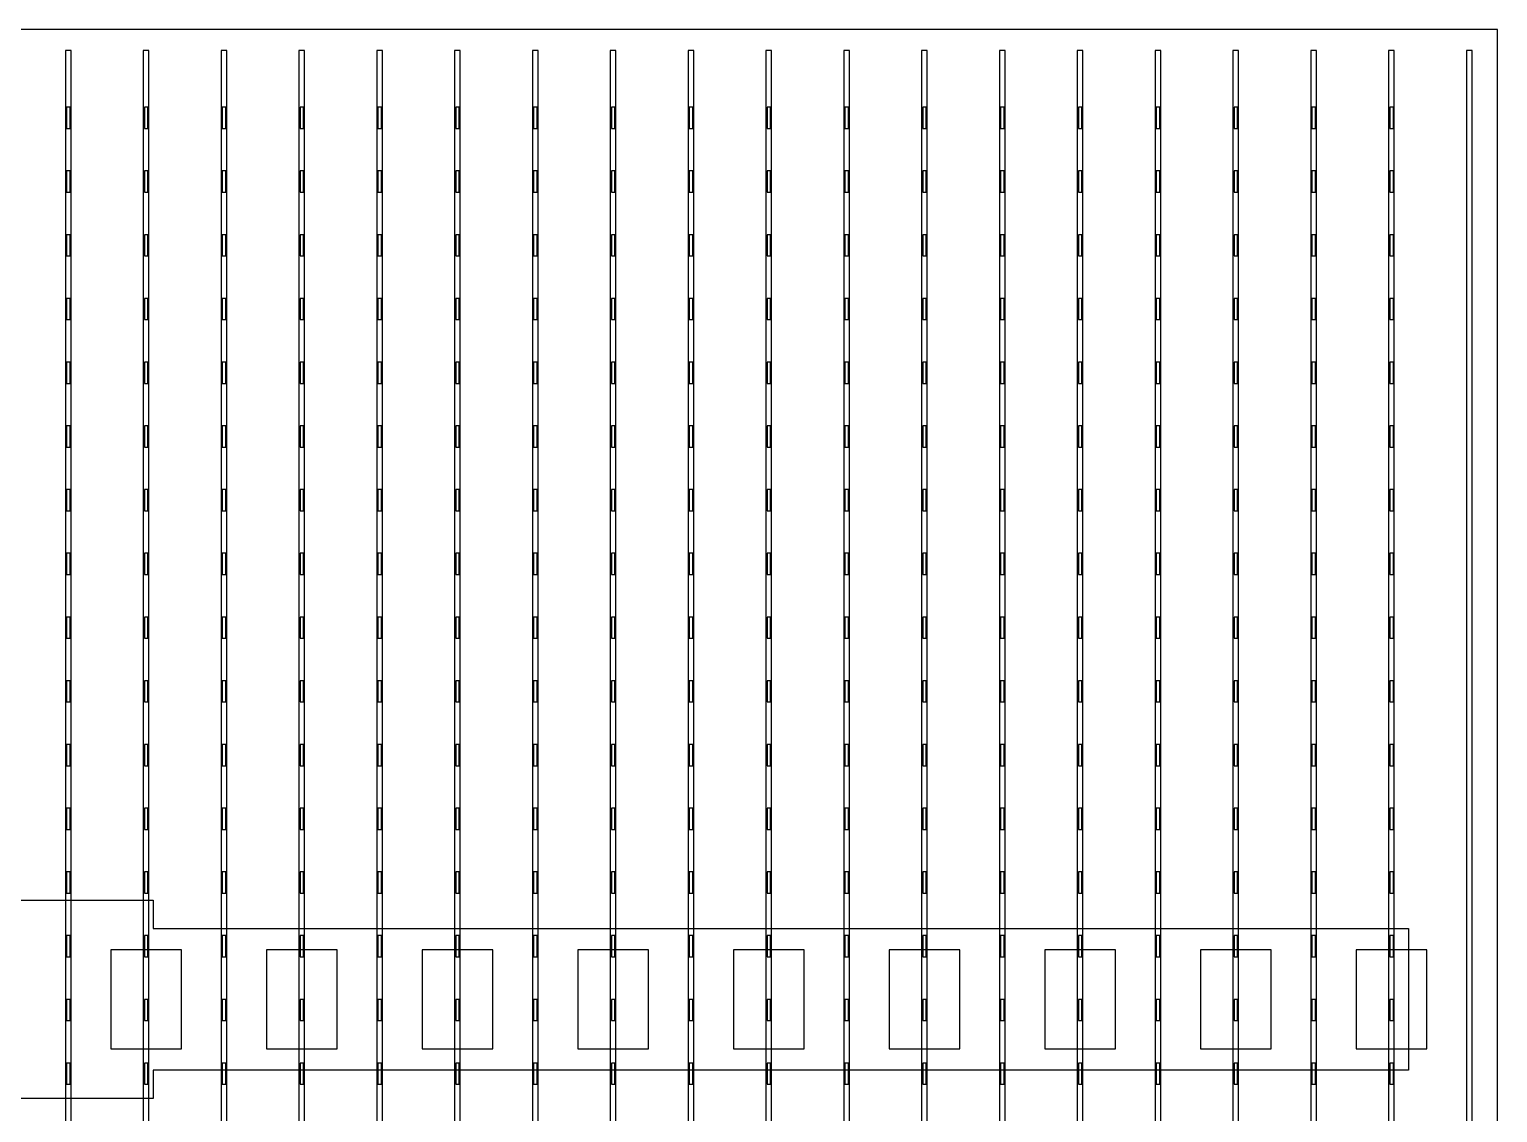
# Model space of a CAD drawing. Header units: millimetres. Extents: x -18 to 142, y -7 to 153.
# Drawn here: x 9.64 to 20.02, y 12.4 to 20.05 of the extents above; entities that cross this region are included whole.
import ezdxf

# ---------------------------------------------------------------- set-up
doc = ezdxf.new("R2010")
doc.units = ezdxf.units.MM
for name, color, linetype in [('BUSBARS', 3, 'Continuous'), ('CONTACT_PADS', 2, 'Continuous'), ('FINGERS', 1, 'Continuous'), ('INSULATION', 2, 'Continuous')]:
    doc.layers.add(name, color=color, linetype=linetype)

msp = doc.modelspace()

# ---------------------------------------------------------------- linework, layer by layer
at = {"layer": 'BUSBARS'}
msp.add_lwpolyline([(19.39, 13.7), (19.39, 12.7), (10.52, 12.7), (10.52, 12.5), (9.32, 12.5), (9.32, 12.7), (0.45, 12.7), (0.45, 13.7), (9.32, 13.7), (9.32, 13.9), (10.52, 13.9), (10.52, 13.7), (19.39, 13.7)], close=True, dxfattribs=at)
at = {"layer": 'CONTACT_PADS'}
for points in [[(9.933, 19.35), (9.933, 19.5), (9.908, 19.5), (9.908, 19.35), (9.933, 19.35)], [(10.483, 19.35), (10.483, 19.5), (10.458, 19.5), (10.458, 19.35), (10.483, 19.35)], [(11.033, 19.35), (11.033, 19.5), (11.008, 19.5), (11.008, 19.35), (11.033, 19.35)], [(11.583, 19.35), (11.583, 19.5), (11.558, 19.5), (11.558, 19.35), (11.583, 19.35)], [(12.133, 19.35), (12.133, 19.5), (12.108, 19.5), (12.108, 19.35), (12.133, 19.35)], [(12.683, 19.35), (12.683, 19.5), (12.658, 19.5), (12.658, 19.35), (12.683, 19.35)], [(13.233, 19.35), (13.233, 19.5), (13.208, 19.5), (13.208, 19.35), (13.233, 19.35)], [(13.783, 19.35), (13.783, 19.5), (13.758, 19.5), (13.758, 19.35), (13.783, 19.35)], [(14.333, 19.35), (14.333, 19.5), (14.308, 19.5), (14.308, 19.35), (14.333, 19.35)], [(14.883, 19.35), (14.883, 19.5), (14.858, 19.5), (14.858, 19.35), (14.883, 19.35)], [(15.433, 19.35), (15.433, 19.5), (15.408, 19.5), (15.408, 19.35), (15.433, 19.35)], [(15.983, 19.35), (15.983, 19.5), (15.958, 19.5), (15.958, 19.35), (15.983, 19.35)], [(16.533, 19.35), (16.533, 19.5), (16.508, 19.5), (16.508, 19.35), (16.533, 19.35)], [(17.083, 19.35), (17.083, 19.5), (17.058, 19.5), (17.058, 19.35), (17.083, 19.35)], [(17.633, 19.35), (17.633, 19.5), (17.608, 19.5), (17.608, 19.35), (17.633, 19.35)], [(18.183, 19.35), (18.183, 19.5), (18.158, 19.5), (18.158, 19.35), (18.183, 19.35)], [(18.733, 19.35), (18.733, 19.5), (18.708, 19.5), (18.708, 19.35), (18.733, 19.35)], [(19.283, 19.35), (19.283, 19.5), (19.258, 19.5), (19.258, 19.35), (19.283, 19.35)], [(9.933, 18.9), (9.933, 19.05), (9.908, 19.05), (9.908, 18.9), (9.933, 18.9)], [(10.483, 18.9), (10.483, 19.05), (10.458, 19.05), (10.458, 18.9), (10.483, 18.9)], [(11.033, 18.9), (11.033, 19.05), (11.008, 19.05), (11.008, 18.9), (11.033, 18.9)], [(11.583, 18.9), (11.583, 19.05), (11.558, 19.05), (11.558, 18.9), (11.583, 18.9)], [(12.133, 18.9), (12.133, 19.05), (12.108, 19.05), (12.108, 18.9), (12.133, 18.9)], [(12.683, 18.9), (12.683, 19.05), (12.658, 19.05), (12.658, 18.9), (12.683, 18.9)], [(13.233, 18.9), (13.233, 19.05), (13.208, 19.05), (13.208, 18.9), (13.233, 18.9)], [(13.783, 18.9), (13.783, 19.05), (13.758, 19.05), (13.758, 18.9), (13.783, 18.9)], [(14.333, 18.9), (14.333, 19.05), (14.308, 19.05), (14.308, 18.9), (14.333, 18.9)], [(14.883, 18.9), (14.883, 19.05), (14.858, 19.05), (14.858, 18.9), (14.883, 18.9)], [(15.433, 18.9), (15.433, 19.05), (15.408, 19.05), (15.408, 18.9), (15.433, 18.9)], [(15.983, 18.9), (15.983, 19.05), (15.958, 19.05), (15.958, 18.9), (15.983, 18.9)], [(16.533, 18.9), (16.533, 19.05), (16.508, 19.05), (16.508, 18.9), (16.533, 18.9)], [(17.083, 18.9), (17.083, 19.05), (17.058, 19.05), (17.058, 18.9), (17.083, 18.9)], [(17.633, 18.9), (17.633, 19.05), (17.608, 19.05), (17.608, 18.9), (17.633, 18.9)], [(18.183, 18.9), (18.183, 19.05), (18.158, 19.05), (18.158, 18.9), (18.183, 18.9)], [(18.733, 18.9), (18.733, 19.05), (18.708, 19.05), (18.708, 18.9), (18.733, 18.9)], [(19.283, 18.9), (19.283, 19.05), (19.258, 19.05), (19.258, 18.9), (19.283, 18.9)], [(9.933, 18.45), (9.933, 18.6), (9.908, 18.6), (9.908, 18.45), (9.933, 18.45)], [(10.483, 18.45), (10.483, 18.6), (10.458, 18.6), (10.458, 18.45), (10.483, 18.45)], [(11.033, 18.45), (11.033, 18.6), (11.008, 18.6), (11.008, 18.45), (11.033, 18.45)], [(11.583, 18.45), (11.583, 18.6), (11.558, 18.6), (11.558, 18.45), (11.583, 18.45)], [(12.133, 18.45), (12.133, 18.6), (12.108, 18.6), (12.108, 18.45), (12.133, 18.45)], [(12.683, 18.45), (12.683, 18.6), (12.658, 18.6), (12.658, 18.45), (12.683, 18.45)], [(13.233, 18.45), (13.233, 18.6), (13.208, 18.6), (13.208, 18.45), (13.233, 18.45)], [(13.783, 18.45), (13.783, 18.6), (13.758, 18.6), (13.758, 18.45), (13.783, 18.45)], [(14.333, 18.45), (14.333, 18.6), (14.308, 18.6), (14.308, 18.45), (14.333, 18.45)], [(14.883, 18.45), (14.883, 18.6), (14.858, 18.6), (14.858, 18.45), (14.883, 18.45)], [(15.433, 18.45), (15.433, 18.6), (15.408, 18.6), (15.408, 18.45), (15.433, 18.45)], [(15.983, 18.45), (15.983, 18.6), (15.958, 18.6), (15.958, 18.45), (15.983, 18.45)], [(16.533, 18.45), (16.533, 18.6), (16.508, 18.6), (16.508, 18.45), (16.533, 18.45)], [(17.083, 18.45), (17.083, 18.6), (17.058, 18.6), (17.058, 18.45), (17.083, 18.45)], [(17.633, 18.45), (17.633, 18.6), (17.608, 18.6), (17.608, 18.45), (17.633, 18.45)], [(18.183, 18.45), (18.183, 18.6), (18.158, 18.6), (18.158, 18.45), (18.183, 18.45)], [(18.733, 18.45), (18.733, 18.6), (18.708, 18.6), (18.708, 18.45), (18.733, 18.45)], [(19.283, 18.45), (19.283, 18.6), (19.258, 18.6), (19.258, 18.45), (19.283, 18.45)], [(9.933, 18), (9.933, 18.15), (9.908, 18.15), (9.908, 18), (9.933, 18)], [(10.483, 18), (10.483, 18.15), (10.458, 18.15), (10.458, 18), (10.483, 18)], [(11.033, 18), (11.033, 18.15), (11.008, 18.15), (11.008, 18), (11.033, 18)], [(11.583, 18), (11.583, 18.15), (11.558, 18.15), (11.558, 18), (11.583, 18)], [(12.133, 18), (12.133, 18.15), (12.108, 18.15), (12.108, 18), (12.133, 18)], [(12.683, 18), (12.683, 18.15), (12.658, 18.15), (12.658, 18), (12.683, 18)], [(13.233, 18), (13.233, 18.15), (13.208, 18.15), (13.208, 18), (13.233, 18)], [(13.783, 18), (13.783, 18.15), (13.758, 18.15), (13.758, 18), (13.783, 18)], [(14.333, 18), (14.333, 18.15), (14.308, 18.15), (14.308, 18), (14.333, 18)], [(14.883, 18), (14.883, 18.15), (14.858, 18.15), (14.858, 18), (14.883, 18)], [(15.433, 18), (15.433, 18.15), (15.408, 18.15), (15.408, 18), (15.433, 18)], [(15.983, 18), (15.983, 18.15), (15.958, 18.15), (15.958, 18), (15.983, 18)], [(16.533, 18), (16.533, 18.15), (16.508, 18.15), (16.508, 18), (16.533, 18)], [(17.083, 18), (17.083, 18.15), (17.058, 18.15), (17.058, 18), (17.083, 18)], [(17.633, 18), (17.633, 18.15), (17.608, 18.15), (17.608, 18), (17.633, 18)], [(18.183, 18), (18.183, 18.15), (18.158, 18.15), (18.158, 18), (18.183, 18)], [(18.733, 18), (18.733, 18.15), (18.708, 18.15), (18.708, 18), (18.733, 18)], [(19.283, 18), (19.283, 18.15), (19.258, 18.15), (19.258, 18), (19.283, 18)], [(9.933, 17.55), (9.933, 17.7), (9.908, 17.7), (9.908, 17.55), (9.933, 17.55)], [(10.483, 17.55), (10.483, 17.7), (10.458, 17.7), (10.458, 17.55), (10.483, 17.55)], [(11.033, 17.55), (11.033, 17.7), (11.008, 17.7), (11.008, 17.55), (11.033, 17.55)], [(11.583, 17.55), (11.583, 17.7), (11.558, 17.7), (11.558, 17.55), (11.583, 17.55)], [(12.133, 17.55), (12.133, 17.7), (12.108, 17.7), (12.108, 17.55), (12.133, 17.55)], [(12.683, 17.55), (12.683, 17.7), (12.658, 17.7), (12.658, 17.55), (12.683, 17.55)], [(13.233, 17.55), (13.233, 17.7), (13.208, 17.7), (13.208, 17.55), (13.233, 17.55)], [(13.783, 17.55), (13.783, 17.7), (13.758, 17.7), (13.758, 17.55), (13.783, 17.55)], [(14.333, 17.55), (14.333, 17.7), (14.308, 17.7), (14.308, 17.55), (14.333, 17.55)], [(14.883, 17.55), (14.883, 17.7), (14.858, 17.7), (14.858, 17.55), (14.883, 17.55)], [(15.433, 17.55), (15.433, 17.7), (15.408, 17.7), (15.408, 17.55), (15.433, 17.55)], [(15.983, 17.55), (15.983, 17.7), (15.958, 17.7), (15.958, 17.55), (15.983, 17.55)], [(16.533, 17.55), (16.533, 17.7), (16.508, 17.7), (16.508, 17.55), (16.533, 17.55)], [(17.083, 17.55), (17.083, 17.7), (17.058, 17.7), (17.058, 17.55), (17.083, 17.55)], [(17.633, 17.55), (17.633, 17.7), (17.608, 17.7), (17.608, 17.55), (17.633, 17.55)], [(18.183, 17.55), (18.183, 17.7), (18.158, 17.7), (18.158, 17.55), (18.183, 17.55)], [(18.733, 17.55), (18.733, 17.7), (18.708, 17.7), (18.708, 17.55), (18.733, 17.55)], [(19.283, 17.55), (19.283, 17.7), (19.258, 17.7), (19.258, 17.55), (19.283, 17.55)], [(9.933, 17.1), (9.933, 17.25), (9.908, 17.25), (9.908, 17.1), (9.933, 17.1)], [(10.483, 17.1), (10.483, 17.25), (10.458, 17.25), (10.458, 17.1), (10.483, 17.1)], [(11.033, 17.1), (11.033, 17.25), (11.008, 17.25), (11.008, 17.1), (11.033, 17.1)], [(11.583, 17.1), (11.583, 17.25), (11.558, 17.25), (11.558, 17.1), (11.583, 17.1)], [(12.133, 17.1), (12.133, 17.25), (12.108, 17.25), (12.108, 17.1), (12.133, 17.1)], [(12.683, 17.1), (12.683, 17.25), (12.658, 17.25), (12.658, 17.1), (12.683, 17.1)], [(13.233, 17.1), (13.233, 17.25), (13.208, 17.25), (13.208, 17.1), (13.233, 17.1)], [(13.783, 17.1), (13.783, 17.25), (13.758, 17.25), (13.758, 17.1), (13.783, 17.1)], [(14.333, 17.1), (14.333, 17.25), (14.308, 17.25), (14.308, 17.1), (14.333, 17.1)], [(14.883, 17.1), (14.883, 17.25), (14.858, 17.25), (14.858, 17.1), (14.883, 17.1)], [(15.433, 17.1), (15.433, 17.25), (15.408, 17.25), (15.408, 17.1), (15.433, 17.1)], [(15.983, 17.1), (15.983, 17.25), (15.958, 17.25), (15.958, 17.1), (15.983, 17.1)], [(16.533, 17.1), (16.533, 17.25), (16.508, 17.25), (16.508, 17.1), (16.533, 17.1)], [(17.083, 17.1), (17.083, 17.25), (17.058, 17.25), (17.058, 17.1), (17.083, 17.1)], [(17.633, 17.1), (17.633, 17.25), (17.608, 17.25), (17.608, 17.1), (17.633, 17.1)], [(18.183, 17.1), (18.183, 17.25), (18.158, 17.25), (18.158, 17.1), (18.183, 17.1)], [(18.733, 17.1), (18.733, 17.25), (18.708, 17.25), (18.708, 17.1), (18.733, 17.1)], [(19.283, 17.1), (19.283, 17.25), (19.258, 17.25), (19.258, 17.1), (19.283, 17.1)], [(9.933, 16.65), (9.933, 16.8), (9.908, 16.8), (9.908, 16.65), (9.933, 16.65)], [(10.483, 16.65), (10.483, 16.8), (10.458, 16.8), (10.458, 16.65), (10.483, 16.65)], [(11.033, 16.65), (11.033, 16.8), (11.008, 16.8), (11.008, 16.65), (11.033, 16.65)], [(11.583, 16.65), (11.583, 16.8), (11.558, 16.8), (11.558, 16.65), (11.583, 16.65)], [(12.133, 16.65), (12.133, 16.8), (12.108, 16.8), (12.108, 16.65), (12.133, 16.65)], [(12.683, 16.65), (12.683, 16.8), (12.658, 16.8), (12.658, 16.65), (12.683, 16.65)], [(13.233, 16.65), (13.233, 16.8), (13.208, 16.8), (13.208, 16.65), (13.233, 16.65)], [(13.783, 16.65), (13.783, 16.8), (13.758, 16.8), (13.758, 16.65), (13.783, 16.65)], [(14.333, 16.65), (14.333, 16.8), (14.308, 16.8), (14.308, 16.65), (14.333, 16.65)], [(14.883, 16.65), (14.883, 16.8), (14.858, 16.8), (14.858, 16.65), (14.883, 16.65)], [(15.433, 16.65), (15.433, 16.8), (15.408, 16.8), (15.408, 16.65), (15.433, 16.65)], [(15.983, 16.65), (15.983, 16.8), (15.958, 16.8), (15.958, 16.65), (15.983, 16.65)], [(16.533, 16.65), (16.533, 16.8), (16.508, 16.8), (16.508, 16.65), (16.533, 16.65)], [(17.083, 16.65), (17.083, 16.8), (17.058, 16.8), (17.058, 16.65), (17.083, 16.65)], [(17.633, 16.65), (17.633, 16.8), (17.608, 16.8), (17.608, 16.65), (17.633, 16.65)], [(18.183, 16.65), (18.183, 16.8), (18.158, 16.8), (18.158, 16.65), (18.183, 16.65)], [(18.733, 16.65), (18.733, 16.8), (18.708, 16.8), (18.708, 16.65), (18.733, 16.65)], [(19.283, 16.65), (19.283, 16.8), (19.258, 16.8), (19.258, 16.65), (19.283, 16.65)], [(9.933, 16.2), (9.933, 16.35), (9.908, 16.35), (9.908, 16.2), (9.933, 16.2)], [(10.483, 16.2), (10.483, 16.35), (10.458, 16.35), (10.458, 16.2), (10.483, 16.2)], [(11.033, 16.2), (11.033, 16.35), (11.008, 16.35), (11.008, 16.2), (11.033, 16.2)], [(11.583, 16.2), (11.583, 16.35), (11.558, 16.35), (11.558, 16.2), (11.583, 16.2)], [(12.133, 16.2), (12.133, 16.35), (12.108, 16.35), (12.108, 16.2), (12.133, 16.2)], [(12.683, 16.2), (12.683, 16.35), (12.658, 16.35), (12.658, 16.2), (12.683, 16.2)], [(13.233, 16.2), (13.233, 16.35), (13.208, 16.35), (13.208, 16.2), (13.233, 16.2)], [(13.783, 16.2), (13.783, 16.35), (13.758, 16.35), (13.758, 16.2), (13.783, 16.2)], [(14.333, 16.2), (14.333, 16.35), (14.308, 16.35), (14.308, 16.2), (14.333, 16.2)], [(14.883, 16.2), (14.883, 16.35), (14.858, 16.35), (14.858, 16.2), (14.883, 16.2)], [(15.433, 16.2), (15.433, 16.35), (15.408, 16.35), (15.408, 16.2), (15.433, 16.2)], [(15.983, 16.2), (15.983, 16.35), (15.958, 16.35), (15.958, 16.2), (15.983, 16.2)], [(16.533, 16.2), (16.533, 16.35), (16.508, 16.35), (16.508, 16.2), (16.533, 16.2)], [(17.083, 16.2), (17.083, 16.35), (17.058, 16.35), (17.058, 16.2), (17.083, 16.2)], [(17.633, 16.2), (17.633, 16.35), (17.608, 16.35), (17.608, 16.2), (17.633, 16.2)], [(18.183, 16.2), (18.183, 16.35), (18.158, 16.35), (18.158, 16.2), (18.183, 16.2)], [(18.733, 16.2), (18.733, 16.35), (18.708, 16.35), (18.708, 16.2), (18.733, 16.2)], [(19.283, 16.2), (19.283, 16.35), (19.258, 16.35), (19.258, 16.2), (19.283, 16.2)], [(9.933, 15.75), (9.933, 15.9), (9.908, 15.9), (9.908, 15.75), (9.933, 15.75)], [(10.483, 15.75), (10.483, 15.9), (10.458, 15.9), (10.458, 15.75), (10.483, 15.75)], [(11.033, 15.75), (11.033, 15.9), (11.008, 15.9), (11.008, 15.75), (11.033, 15.75)], [(11.583, 15.75), (11.583, 15.9), (11.558, 15.9), (11.558, 15.75), (11.583, 15.75)], [(12.133, 15.75), (12.133, 15.9), (12.108, 15.9), (12.108, 15.75), (12.133, 15.75)], [(12.683, 15.75), (12.683, 15.9), (12.658, 15.9), (12.658, 15.75), (12.683, 15.75)], [(13.233, 15.75), (13.233, 15.9), (13.208, 15.9), (13.208, 15.75), (13.233, 15.75)], [(13.783, 15.75), (13.783, 15.9), (13.758, 15.9), (13.758, 15.75), (13.783, 15.75)], [(14.333, 15.75), (14.333, 15.9), (14.308, 15.9), (14.308, 15.75), (14.333, 15.75)], [(14.883, 15.75), (14.883, 15.9), (14.858, 15.9), (14.858, 15.75), (14.883, 15.75)], [(15.433, 15.75), (15.433, 15.9), (15.408, 15.9), (15.408, 15.75), (15.433, 15.75)], [(15.983, 15.75), (15.983, 15.9), (15.958, 15.9), (15.958, 15.75), (15.983, 15.75)], [(16.533, 15.75), (16.533, 15.9), (16.508, 15.9), (16.508, 15.75), (16.533, 15.75)], [(17.083, 15.75), (17.083, 15.9), (17.058, 15.9), (17.058, 15.75), (17.083, 15.75)], [(17.633, 15.75), (17.633, 15.9), (17.608, 15.9), (17.608, 15.75), (17.633, 15.75)], [(18.183, 15.75), (18.183, 15.9), (18.158, 15.9), (18.158, 15.75), (18.183, 15.75)], [(18.733, 15.75), (18.733, 15.9), (18.708, 15.9), (18.708, 15.75), (18.733, 15.75)], [(19.283, 15.75), (19.283, 15.9), (19.258, 15.9), (19.258, 15.75), (19.283, 15.75)], [(9.933, 15.3), (9.933, 15.45), (9.908, 15.45), (9.908, 15.3), (9.933, 15.3)], [(10.483, 15.3), (10.483, 15.45), (10.458, 15.45), (10.458, 15.3), (10.483, 15.3)], [(11.033, 15.3), (11.033, 15.45), (11.008, 15.45), (11.008, 15.3), (11.033, 15.3)], [(11.583, 15.3), (11.583, 15.45), (11.558, 15.45), (11.558, 15.3), (11.583, 15.3)], [(12.133, 15.3), (12.133, 15.45), (12.108, 15.45), (12.108, 15.3), (12.133, 15.3)], [(12.683, 15.3), (12.683, 15.45), (12.658, 15.45), (12.658, 15.3), (12.683, 15.3)], [(13.233, 15.3), (13.233, 15.45), (13.208, 15.45), (13.208, 15.3), (13.233, 15.3)], [(13.783, 15.3), (13.783, 15.45), (13.758, 15.45), (13.758, 15.3), (13.783, 15.3)], [(14.333, 15.3), (14.333, 15.45), (14.308, 15.45), (14.308, 15.3), (14.333, 15.3)], [(14.883, 15.3), (14.883, 15.45), (14.858, 15.45), (14.858, 15.3), (14.883, 15.3)], [(15.433, 15.3), (15.433, 15.45), (15.408, 15.45), (15.408, 15.3), (15.433, 15.3)], [(15.983, 15.3), (15.983, 15.45), (15.958, 15.45), (15.958, 15.3), (15.983, 15.3)], [(16.533, 15.3), (16.533, 15.45), (16.508, 15.45), (16.508, 15.3), (16.533, 15.3)], [(17.083, 15.3), (17.083, 15.45), (17.058, 15.45), (17.058, 15.3), (17.083, 15.3)], [(17.633, 15.3), (17.633, 15.45), (17.608, 15.45), (17.608, 15.3), (17.633, 15.3)], [(18.183, 15.3), (18.183, 15.45), (18.158, 15.45), (18.158, 15.3), (18.183, 15.3)], [(18.733, 15.3), (18.733, 15.45), (18.708, 15.45), (18.708, 15.3), (18.733, 15.3)], [(19.283, 15.3), (19.283, 15.45), (19.258, 15.45), (19.258, 15.3), (19.283, 15.3)], [(9.933, 14.85), (9.933, 15), (9.908, 15), (9.908, 14.85), (9.933, 14.85)], [(10.483, 14.85), (10.483, 15), (10.458, 15), (10.458, 14.85), (10.483, 14.85)], [(11.033, 14.85), (11.033, 15), (11.008, 15), (11.008, 14.85), (11.033, 14.85)], [(11.583, 14.85), (11.583, 15), (11.558, 15), (11.558, 14.85), (11.583, 14.85)], [(12.133, 14.85), (12.133, 15), (12.108, 15), (12.108, 14.85), (12.133, 14.85)], [(12.683, 14.85), (12.683, 15), (12.658, 15), (12.658, 14.85), (12.683, 14.85)], [(13.233, 14.85), (13.233, 15), (13.208, 15), (13.208, 14.85), (13.233, 14.85)], [(13.783, 14.85), (13.783, 15), (13.758, 15), (13.758, 14.85), (13.783, 14.85)], [(14.333, 14.85), (14.333, 15), (14.308, 15), (14.308, 14.85), (14.333, 14.85)], [(14.883, 14.85), (14.883, 15), (14.858, 15), (14.858, 14.85), (14.883, 14.85)], [(15.433, 14.85), (15.433, 15), (15.408, 15), (15.408, 14.85), (15.433, 14.85)], [(15.983, 14.85), (15.983, 15), (15.958, 15), (15.958, 14.85), (15.983, 14.85)], [(16.533, 14.85), (16.533, 15), (16.508, 15), (16.508, 14.85), (16.533, 14.85)], [(17.083, 14.85), (17.083, 15), (17.058, 15), (17.058, 14.85), (17.083, 14.85)], [(17.633, 14.85), (17.633, 15), (17.608, 15), (17.608, 14.85), (17.633, 14.85)], [(18.183, 14.85), (18.183, 15), (18.158, 15), (18.158, 14.85), (18.183, 14.85)], [(18.733, 14.85), (18.733, 15), (18.708, 15), (18.708, 14.85), (18.733, 14.85)], [(19.283, 14.85), (19.283, 15), (19.258, 15), (19.258, 14.85), (19.283, 14.85)], [(9.933, 14.4), (9.933, 14.55), (9.908, 14.55), (9.908, 14.4), (9.933, 14.4)], [(10.483, 14.4), (10.483, 14.55), (10.458, 14.55), (10.458, 14.4), (10.483, 14.4)], [(11.033, 14.4), (11.033, 14.55), (11.008, 14.55), (11.008, 14.4), (11.033, 14.4)], [(11.583, 14.4), (11.583, 14.55), (11.558, 14.55), (11.558, 14.4), (11.583, 14.4)], [(12.133, 14.4), (12.133, 14.55), (12.108, 14.55), (12.108, 14.4), (12.133, 14.4)], [(12.683, 14.4), (12.683, 14.55), (12.658, 14.55), (12.658, 14.4), (12.683, 14.4)], [(13.233, 14.4), (13.233, 14.55), (13.208, 14.55), (13.208, 14.4), (13.233, 14.4)], [(13.783, 14.4), (13.783, 14.55), (13.758, 14.55), (13.758, 14.4), (13.783, 14.4)], [(14.333, 14.4), (14.333, 14.55), (14.308, 14.55), (14.308, 14.4), (14.333, 14.4)], [(14.883, 14.4), (14.883, 14.55), (14.858, 14.55), (14.858, 14.4), (14.883, 14.4)], [(15.433, 14.4), (15.433, 14.55), (15.408, 14.55), (15.408, 14.4), (15.433, 14.4)], [(15.983, 14.4), (15.983, 14.55), (15.958, 14.55), (15.958, 14.4), (15.983, 14.4)], [(16.533, 14.4), (16.533, 14.55), (16.508, 14.55), (16.508, 14.4), (16.533, 14.4)], [(17.083, 14.4), (17.083, 14.55), (17.058, 14.55), (17.058, 14.4), (17.083, 14.4)], [(17.633, 14.4), (17.633, 14.55), (17.608, 14.55), (17.608, 14.4), (17.633, 14.4)], [(18.183, 14.4), (18.183, 14.55), (18.158, 14.55), (18.158, 14.4), (18.183, 14.4)], [(18.733, 14.4), (18.733, 14.55), (18.708, 14.55), (18.708, 14.4), (18.733, 14.4)], [(19.283, 14.4), (19.283, 14.55), (19.258, 14.55), (19.258, 14.4), (19.283, 14.4)], [(9.933, 13.95), (9.933, 14.1), (9.908, 14.1), (9.908, 13.95), (9.933, 13.95)], [(10.483, 13.95), (10.483, 14.1), (10.458, 14.1), (10.458, 13.95), (10.483, 13.95)], [(11.033, 13.95), (11.033, 14.1), (11.008, 14.1), (11.008, 13.95), (11.033, 13.95)], [(11.583, 13.95), (11.583, 14.1), (11.558, 14.1), (11.558, 13.95), (11.583, 13.95)], [(12.133, 13.95), (12.133, 14.1), (12.108, 14.1), (12.108, 13.95), (12.133, 13.95)], [(12.683, 13.95), (12.683, 14.1), (12.658, 14.1), (12.658, 13.95), (12.683, 13.95)], [(13.233, 13.95), (13.233, 14.1), (13.208, 14.1), (13.208, 13.95), (13.233, 13.95)], [(13.783, 13.95), (13.783, 14.1), (13.758, 14.1), (13.758, 13.95), (13.783, 13.95)], [(14.333, 13.95), (14.333, 14.1), (14.308, 14.1), (14.308, 13.95), (14.333, 13.95)], [(14.883, 13.95), (14.883, 14.1), (14.858, 14.1), (14.858, 13.95), (14.883, 13.95)], [(15.433, 13.95), (15.433, 14.1), (15.408, 14.1), (15.408, 13.95), (15.433, 13.95)], [(15.983, 13.95), (15.983, 14.1), (15.958, 14.1), (15.958, 13.95), (15.983, 13.95)], [(16.533, 13.95), (16.533, 14.1), (16.508, 14.1), (16.508, 13.95), (16.533, 13.95)], [(17.083, 13.95), (17.083, 14.1), (17.058, 14.1), (17.058, 13.95), (17.083, 13.95)], [(17.633, 13.95), (17.633, 14.1), (17.608, 14.1), (17.608, 13.95), (17.633, 13.95)], [(18.183, 13.95), (18.183, 14.1), (18.158, 14.1), (18.158, 13.95), (18.183, 13.95)], [(18.733, 13.95), (18.733, 14.1), (18.708, 14.1), (18.708, 13.95), (18.733, 13.95)], [(19.283, 13.95), (19.283, 14.1), (19.258, 14.1), (19.258, 13.95), (19.283, 13.95)], [(9.933, 13.5), (9.933, 13.65), (9.908, 13.65), (9.908, 13.5), (9.933, 13.5)], [(10.483, 13.5), (10.483, 13.65), (10.458, 13.65), (10.458, 13.5), (10.483, 13.5)], [(11.033, 13.5), (11.033, 13.65), (11.008, 13.65), (11.008, 13.5), (11.033, 13.5)], [(11.583, 13.5), (11.583, 13.65), (11.558, 13.65), (11.558, 13.5), (11.583, 13.5)], [(12.133, 13.5), (12.133, 13.65), (12.108, 13.65), (12.108, 13.5), (12.133, 13.5)], [(12.683, 13.5), (12.683, 13.65), (12.658, 13.65), (12.658, 13.5), (12.683, 13.5)], [(13.233, 13.5), (13.233, 13.65), (13.208, 13.65), (13.208, 13.5), (13.233, 13.5)], [(13.783, 13.5), (13.783, 13.65), (13.758, 13.65), (13.758, 13.5), (13.783, 13.5)], [(14.333, 13.5), (14.333, 13.65), (14.308, 13.65), (14.308, 13.5), (14.333, 13.5)], [(14.883, 13.5), (14.883, 13.65), (14.858, 13.65), (14.858, 13.5), (14.883, 13.5)], [(15.433, 13.5), (15.433, 13.65), (15.408, 13.65), (15.408, 13.5), (15.433, 13.5)], [(15.983, 13.5), (15.983, 13.65), (15.958, 13.65), (15.958, 13.5), (15.983, 13.5)], [(16.533, 13.5), (16.533, 13.65), (16.508, 13.65), (16.508, 13.5), (16.533, 13.5)], [(17.083, 13.5), (17.083, 13.65), (17.058, 13.65), (17.058, 13.5), (17.083, 13.5)], [(17.633, 13.5), (17.633, 13.65), (17.608, 13.65), (17.608, 13.5), (17.633, 13.5)], [(18.183, 13.5), (18.183, 13.65), (18.158, 13.65), (18.158, 13.5), (18.183, 13.5)], [(18.733, 13.5), (18.733, 13.65), (18.708, 13.65), (18.708, 13.5), (18.733, 13.5)], [(19.283, 13.5), (19.283, 13.65), (19.258, 13.65), (19.258, 13.5), (19.283, 13.5)], [(9.933, 13.05), (9.933, 13.2), (9.908, 13.2), (9.908, 13.05), (9.933, 13.05)], [(10.483, 13.05), (10.483, 13.2), (10.458, 13.2), (10.458, 13.05), (10.483, 13.05)], [(11.033, 13.05), (11.033, 13.2), (11.008, 13.2), (11.008, 13.05), (11.033, 13.05)], [(11.583, 13.05), (11.583, 13.2), (11.558, 13.2), (11.558, 13.05), (11.583, 13.05)], [(12.133, 13.05), (12.133, 13.2), (12.108, 13.2), (12.108, 13.05), (12.133, 13.05)], [(12.683, 13.05), (12.683, 13.2), (12.658, 13.2), (12.658, 13.05), (12.683, 13.05)], [(13.233, 13.05), (13.233, 13.2), (13.208, 13.2), (13.208, 13.05), (13.233, 13.05)], [(13.783, 13.05), (13.783, 13.2), (13.758, 13.2), (13.758, 13.05), (13.783, 13.05)], [(14.333, 13.05), (14.333, 13.2), (14.308, 13.2), (14.308, 13.05), (14.333, 13.05)], [(14.883, 13.05), (14.883, 13.2), (14.858, 13.2), (14.858, 13.05), (14.883, 13.05)], [(15.433, 13.05), (15.433, 13.2), (15.408, 13.2), (15.408, 13.05), (15.433, 13.05)], [(15.983, 13.05), (15.983, 13.2), (15.958, 13.2), (15.958, 13.05), (15.983, 13.05)], [(16.533, 13.05), (16.533, 13.2), (16.508, 13.2), (16.508, 13.05), (16.533, 13.05)], [(17.083, 13.05), (17.083, 13.2), (17.058, 13.2), (17.058, 13.05), (17.083, 13.05)], [(17.633, 13.05), (17.633, 13.2), (17.608, 13.2), (17.608, 13.05), (17.633, 13.05)], [(18.183, 13.05), (18.183, 13.2), (18.158, 13.2), (18.158, 13.05), (18.183, 13.05)], [(18.733, 13.05), (18.733, 13.2), (18.708, 13.2), (18.708, 13.05), (18.733, 13.05)], [(19.283, 13.05), (19.283, 13.2), (19.258, 13.2), (19.258, 13.05), (19.283, 13.05)], [(9.933, 12.6), (9.933, 12.75), (9.908, 12.75), (9.908, 12.6), (9.933, 12.6)], [(10.483, 12.6), (10.483, 12.75), (10.458, 12.75), (10.458, 12.6), (10.483, 12.6)], [(11.033, 12.6), (11.033, 12.75), (11.008, 12.75), (11.008, 12.6), (11.033, 12.6)], [(11.583, 12.6), (11.583, 12.75), (11.558, 12.75), (11.558, 12.6), (11.583, 12.6)], [(12.133, 12.6), (12.133, 12.75), (12.108, 12.75), (12.108, 12.6), (12.133, 12.6)], [(12.683, 12.6), (12.683, 12.75), (12.658, 12.75), (12.658, 12.6), (12.683, 12.6)], [(13.233, 12.6), (13.233, 12.75), (13.208, 12.75), (13.208, 12.6), (13.233, 12.6)], [(13.783, 12.6), (13.783, 12.75), (13.758, 12.75), (13.758, 12.6), (13.783, 12.6)], [(14.333, 12.6), (14.333, 12.75), (14.308, 12.75), (14.308, 12.6), (14.333, 12.6)], [(14.883, 12.6), (14.883, 12.75), (14.858, 12.75), (14.858, 12.6), (14.883, 12.6)], [(15.433, 12.6), (15.433, 12.75), (15.408, 12.75), (15.408, 12.6), (15.433, 12.6)], [(15.983, 12.6), (15.983, 12.75), (15.958, 12.75), (15.958, 12.6), (15.983, 12.6)], [(16.533, 12.6), (16.533, 12.75), (16.508, 12.75), (16.508, 12.6), (16.533, 12.6)], [(17.083, 12.6), (17.083, 12.75), (17.058, 12.75), (17.058, 12.6), (17.083, 12.6)], [(17.633, 12.6), (17.633, 12.75), (17.608, 12.75), (17.608, 12.6), (17.633, 12.6)], [(18.183, 12.6), (18.183, 12.75), (18.158, 12.75), (18.158, 12.6), (18.183, 12.6)], [(18.733, 12.6), (18.733, 12.75), (18.708, 12.75), (18.708, 12.6), (18.733, 12.6)], [(19.283, 12.6), (19.283, 12.75), (19.258, 12.75), (19.258, 12.6), (19.283, 12.6)]]:
    msp.add_lwpolyline(points, close=True, dxfattribs=at)
at = {"layer": 'FINGERS'}
for points in [[(9.94, 0), (9.94, 19.9), (9.9, 19.9), (9.9, 0), (9.94, 0)], [(10.49, 0), (10.49, 19.9), (10.45, 19.9), (10.45, 0), (10.49, 0)], [(11.04, 0), (11.04, 19.9), (11, 19.9), (11, 0), (11.04, 0)], [(11.59, 0), (11.59, 19.9), (11.55, 19.9), (11.55, 0), (11.59, 0)], [(12.14, 0), (12.14, 19.9), (12.1, 19.9), (12.1, 0), (12.14, 0)], [(12.69, 0), (12.69, 19.9), (12.65, 19.9), (12.65, 0), (12.69, 0)], [(13.24, 0), (13.24, 19.9), (13.2, 19.9), (13.2, 0), (13.24, 0)], [(13.79, 0), (13.79, 19.9), (13.75, 19.9), (13.75, 0), (13.79, 0)], [(14.34, 0), (14.34, 19.9), (14.3, 19.9), (14.3, 0), (14.34, 0)], [(14.89, 0), (14.89, 19.9), (14.85, 19.9), (14.85, 0), (14.89, 0)], [(15.44, 0), (15.44, 19.9), (15.4, 19.9), (15.4, 0), (15.44, 0)], [(15.99, 0), (15.99, 19.9), (15.95, 19.9), (15.95, 0), (15.99, 0)], [(16.54, 0), (16.54, 19.9), (16.5, 19.9), (16.5, 0), (16.54, 0)], [(17.09, 0), (17.09, 19.9), (17.05, 19.9), (17.05, 0), (17.09, 0)], [(17.64, 0), (17.64, 19.9), (17.6, 19.9), (17.6, 0), (17.64, 0)], [(18.19, 0), (18.19, 19.9), (18.15, 19.9), (18.15, 0), (18.19, 0)], [(18.74, 0), (18.74, 19.9), (18.7, 19.9), (18.7, 0), (18.74, 0)], [(19.29, 0), (19.29, 19.9), (19.25, 19.9), (19.25, 0), (19.29, 0)], [(19.84, 0), (19.84, 19.9), (19.8, 19.9), (19.8, 0), (19.84, 0)]]:
    msp.add_lwpolyline(points, close=True, dxfattribs=at)
at = {"layer": 'INSULATION'}
for points in [[(20.02, -0.15), (20.02, 20.05), (-0.18, 20.05), (-0.18, -0.15), (20.02, -0.15)], [(10.72, 12.85), (10.72, 13.55), (10.22, 13.55), (10.22, 12.85), (10.72, 12.85)], [(11.82, 12.85), (11.82, 13.55), (11.32, 13.55), (11.32, 12.85), (11.82, 12.85)], [(12.92, 12.85), (12.92, 13.55), (12.42, 13.55), (12.42, 12.85), (12.92, 12.85)], [(14.02, 12.85), (14.02, 13.55), (13.52, 13.55), (13.52, 12.85), (14.02, 12.85)], [(15.12, 12.85), (15.12, 13.55), (14.62, 13.55), (14.62, 12.85), (15.12, 12.85)], [(16.22, 12.85), (16.22, 13.55), (15.72, 13.55), (15.72, 12.85), (16.22, 12.85)], [(17.32, 12.85), (17.32, 13.55), (16.82, 13.55), (16.82, 12.85), (17.32, 12.85)], [(18.42, 12.85), (18.42, 13.55), (17.92, 13.55), (17.92, 12.85), (18.42, 12.85)], [(19.52, 12.85), (19.52, 13.55), (19.02, 13.55), (19.02, 12.85), (19.52, 12.85)]]:
    msp.add_lwpolyline(points, close=True, dxfattribs=at)

doc.saveas('drawing.dxf')
